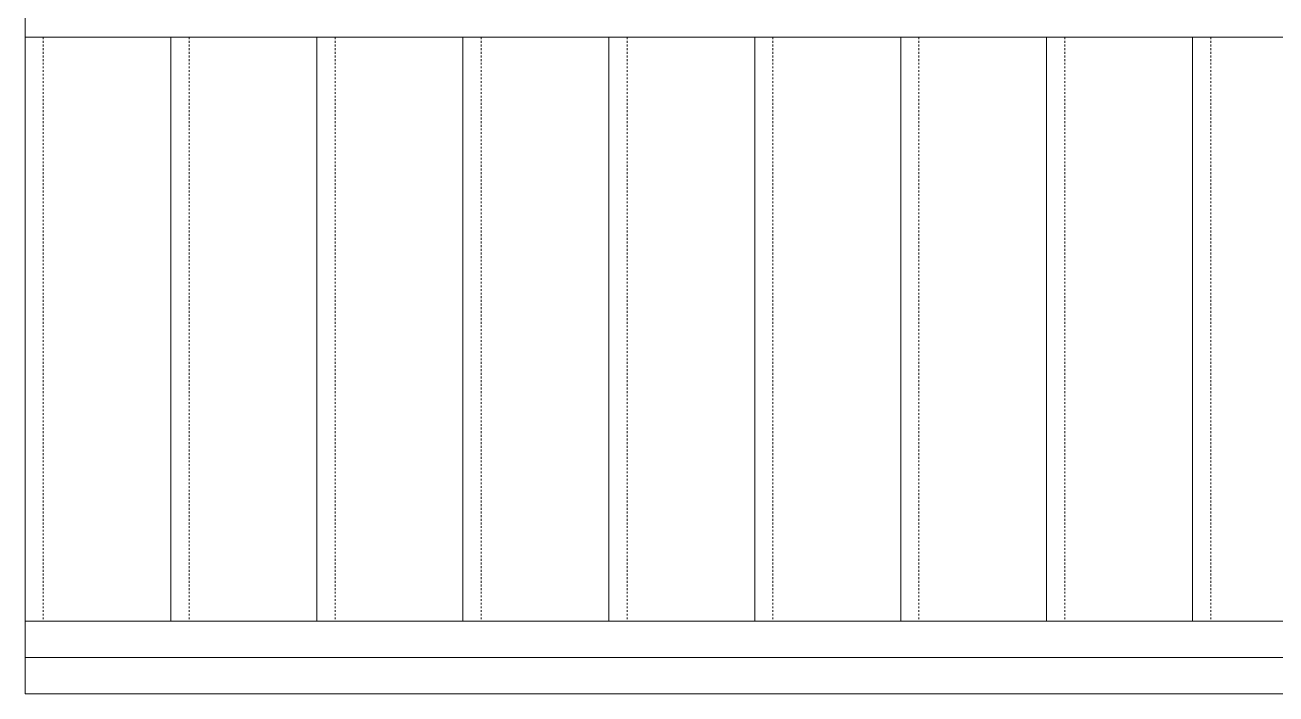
# Model space of a CAD drawing. Header units: inches. Extents: x -4688 to 1542, y -3558 to 978.
# Drawn here: x -413.5 to -345, y 565.3 to 602 of the extents above; entities that cross this region are included whole.
import ezdxf

# ---------------------------------------------------------------- set-up
doc = ezdxf.new("R2010")
doc.units = ezdxf.units.IN
doc.header["$MEASUREMENT"] = 0
doc.linetypes.add('Overhead 1_16_', pattern=[0.101562, 0.0625, -0.039062])
doc.layers.add('A-FLOR-HRAL', color=11, linetype='Continuous', lineweight=18)
doc.layers.add('S-STRS', color=31, linetype='Continuous', lineweight=18)

# ---------------------------------------------------------------- blocks, each defined once
blk = doc.blocks.new('Top Rail Type - Top Rail_Internal_-5071311-1st Floor Power _ Signal')
at = {"layer": 'A-FLOR-HRAL', "lineweight": 9}
for p, q in [((-413.532, 601.337), (-413.532, 603.337)), ((-309.532, 601.337), (-413.532, 601.337))]:
    blk.add_line(p, q, dxfattribs=at)
blk = doc.blocks.new('Top Rail Type - Top Rail_Internal_-V5-1st Floor Power _ Signal')
at = {"layer": 'A-FLOR-HRAL', "lineweight": 9}
for p, q in [((-413.532, 603.337), (-413.532, 601.337)), ((-413.532, 601.337), (-309.532, 601.337))]:
    blk.add_line(p, q, dxfattribs=at)
blk = doc.blocks.new('Top Rail Type - Top Rail_Internal_-5071335-1st Floor Power _ Signal')
at = {"layer": 'A-FLOR-HRAL', "lineweight": 9}
for p, q in [((-413.532, 567.337), (-413.532, 569.337)), ((-413.532, 569.337), (-309.532, 569.337)), ((-309.532, 567.337), (-413.532, 567.337))]:
    blk.add_line(p, q, dxfattribs=at)
blk = doc.blocks.new('Top Rail Type - Top Rail_Internal_-V6-1st Floor Power _ Signal')
at = {"layer": 'A-FLOR-HRAL', "lineweight": 9}
for p, q in [((-413.532, 569.337), (-413.532, 567.337)), ((-413.532, 569.337), (-309.532, 569.337)), ((-413.532, 567.337), (-309.532, 567.337))]:
    blk.add_line(p, q, dxfattribs=at)

msp = doc.modelspace()

# ---------------------------------------------------------------- linework, layer by layer
at = {"layer": 'S-STRS', "lineweight": 9}
for p, q in [((-413.532, 601.337), (-413.532, 569.337)), ((-405.532, 601.337), (-405.532, 569.337)), ((-397.532, 601.337), (-397.532, 569.337)), ((-389.532, 601.337), (-389.532, 569.337)), ((-381.532, 601.337), (-381.532, 569.337)), ((-373.532, 601.337), (-373.532, 569.337)), ((-365.532, 601.337), (-365.532, 569.337)), ((-357.532, 601.337), (-357.532, 569.337)), ((-349.532, 601.337), (-349.532, 569.337)), ((-413.532, 567.337), (-413.532, 565.337)), ((-413.532, 565.337), (-323.928, 565.337))]:
    msp.add_line(p, q, dxfattribs=at)
at = {"layer": 'S-STRS', "linetype": 'Overhead 1_16_', "lineweight": 9}
for p, q in [((-412.532, 601.337), (-412.532, 569.337)), ((-404.532, 601.337), (-404.532, 569.337)), ((-396.532, 601.337), (-396.532, 569.337)), ((-388.532, 601.337), (-388.532, 569.337)), ((-380.532, 601.337), (-380.532, 569.337)), ((-372.532, 601.337), (-372.532, 569.337)), ((-364.532, 601.337), (-364.532, 569.337)), ((-356.532, 601.337), (-356.532, 569.337)), ((-348.532, 601.337), (-348.532, 569.337))]:
    msp.add_line(p, q, dxfattribs=at)

# ---------------------------------------------------------------- block references
at = {"layer": 'A-FLOR-HRAL', "lineweight": 9}
for name in ['Top Rail Type - Top Rail_Internal_-5071311-1st Floor Power _ Signal', 'Top Rail Type - Top Rail_Internal_-V5-1st Floor Power _ Signal', 'Top Rail Type - Top Rail_Internal_-5071335-1st Floor Power _ Signal', 'Top Rail Type - Top Rail_Internal_-V6-1st Floor Power _ Signal']:
    msp.add_blockref(name, (0, 0), dxfattribs=at)

doc.saveas('drawing.dxf')
